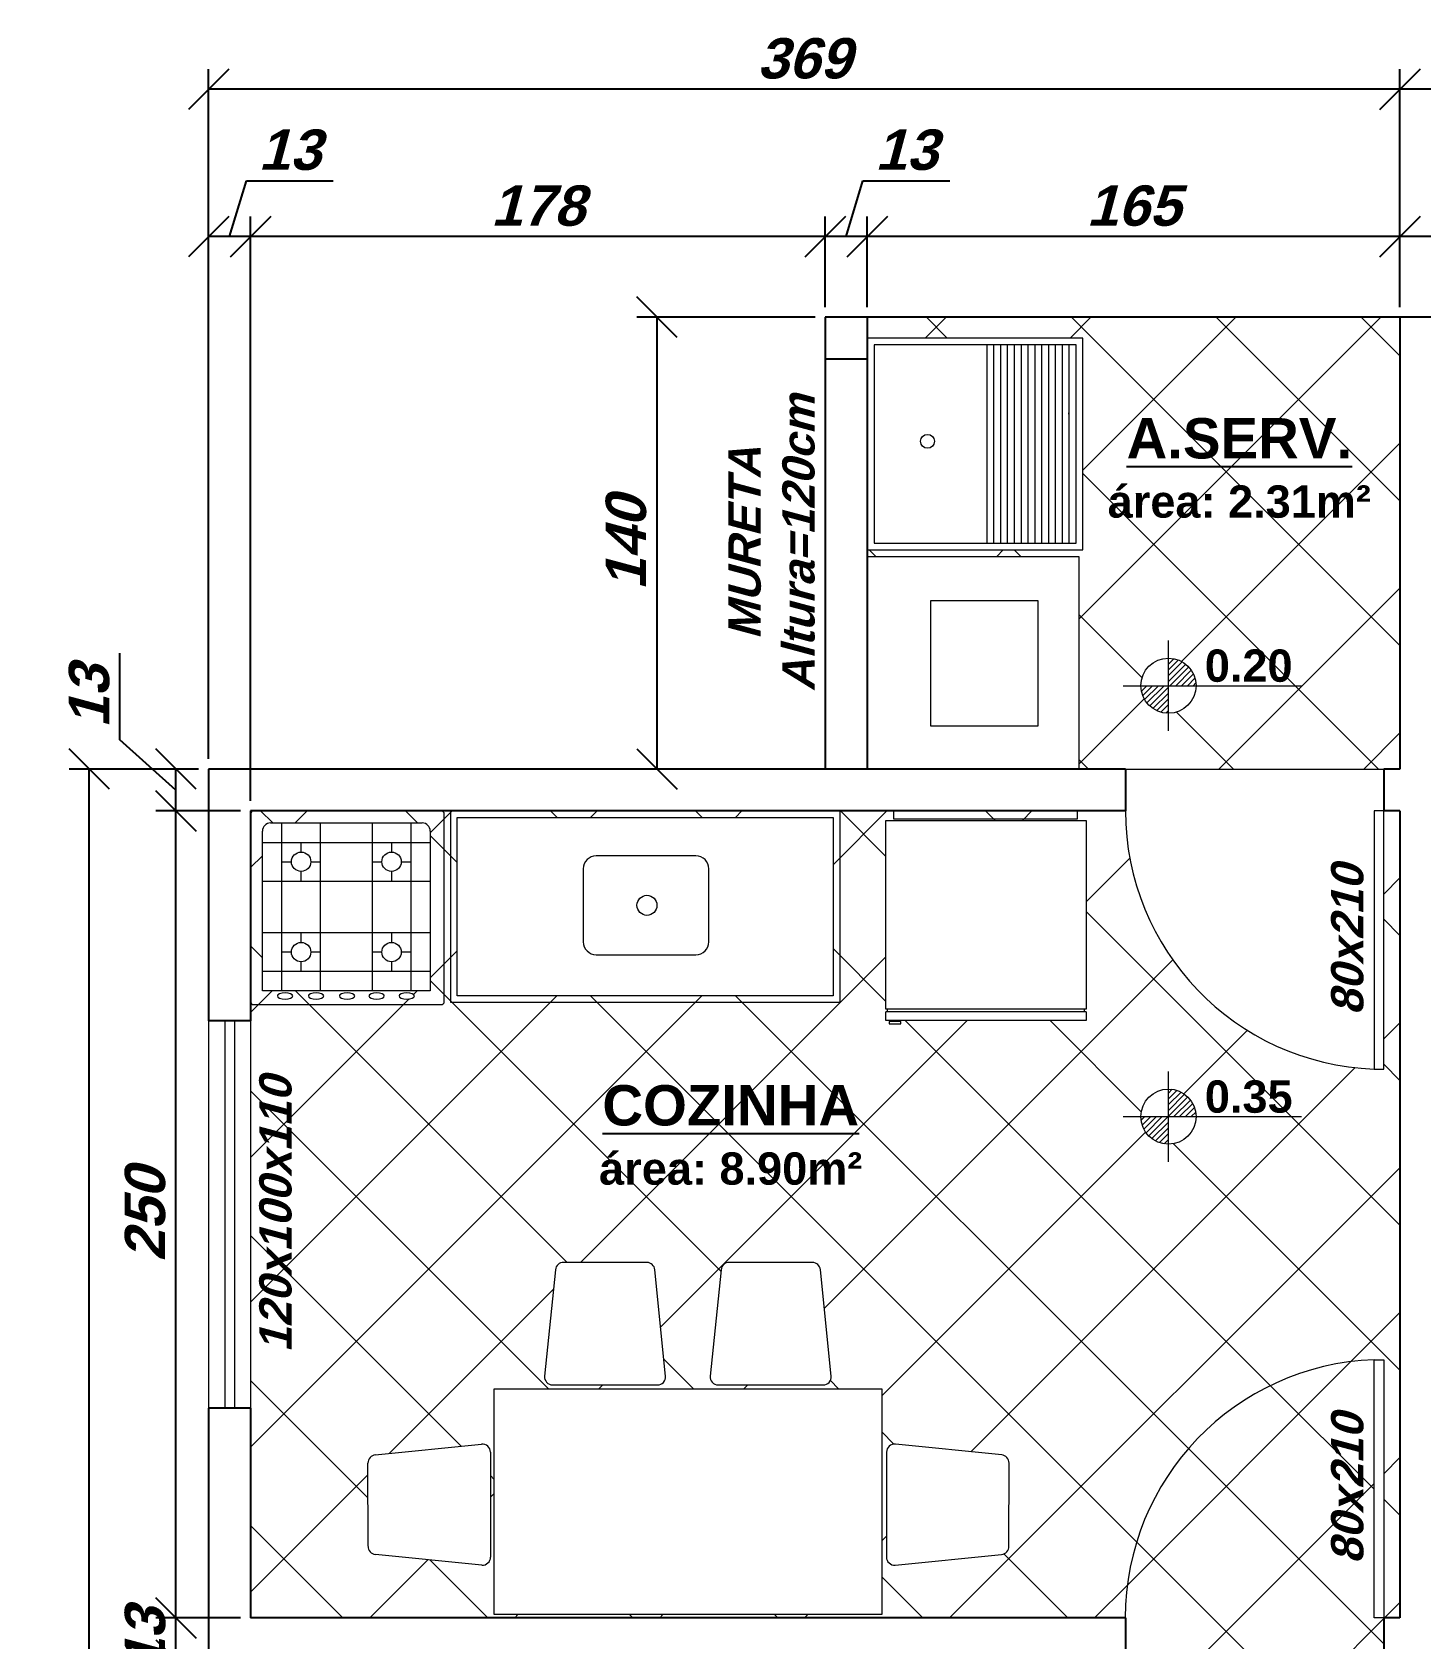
# Model space of a CAD drawing. Header units: centimetres. Extents: x -13256 to -12369, y 4212 to 5390.
# Drawn here: x -13256.5 to -12826.3, y 4891.9 to 5389.7 of the extents above; entities that cross this region are included whole.
import ezdxf
from ezdxf.enums import TextEntityAlignment as Align

# ---------------------------------------------------------------- set-up
doc = ezdxf.new("R2010")
doc.units = ezdxf.units.CM
for name, color, linetype, lineweight in [('Cotas', 7, 'Continuous', 9), ('Janela', 92, 'Continuous', 15), ('Objetos', 34, 'Continuous', 13), ('Paredes', 154, 'Continuous', 25), ('Piso', 253, 'Continuous', 9), ('Porta', 30, 'Continuous', 15), ('Símbolos', 1, 'Continuous', 13)]:
    doc.layers.add(name, color=color, linetype=linetype, lineweight=lineweight)
doc.layers.add('Texto', color=102, linetype='Continuous')
doc.styles.get("Standard").update_dxf_attribs({"font": 'arialbd.ttf', "oblique": 15})
doc.styles.add('Texto Planta', font='arialbd.ttf')
doc.dimstyles.new('Cotass', dxfattribs={"dimscale": 0, "dimtxt": 2.5, "dimasz": 2.5, "dimexe": 1.25, "dimexo": 0.625, "dimtad": 1, "dimtxsty": 'Standard', "dimblk": 'OBLIQUE', "dimcen": 2.5, "dimclrt": 210, "dimadec": 0, "dimazin": 0, "dimtfac": 1, "dimtmove": 0, "dimatfit": 3, "dimfxl": 1, "dimarcsym": 0})
doc.dimstyles.new('Portas e Janelas', dxfattribs={"dimscale": 0, "dimtxt": 2, "dimasz": 2.5, "dimexe": 1.25, "dimexo": 0.625, "dimtad": 1, "dimtxsty": 'Standard', "dimblk": 'OBLIQUE', "dimcen": 2.5, "dimse1": 1, "dimse2": 1, "dimsd1": 1, "dimsd2": 1, "dimclrt": 210, "dimadec": 0, "dimazin": 0, "dimtfac": 1, "dimtmove": 0, "dimatfit": 3, "dimfxl": 1, "dimarcsym": 0})

# ---------------------------------------------------------------- blocks, each defined once
blk = doc.blocks.new('tanque')
at = {"layer": 'Objetos'}
for p, q in [((0, 0.3282), (0, -0.3282)), ((0.6683, 0.3282), (0, 0.3282)), ((0.0212, 0.307), (0.0212, -0.307)), ((0.6471, 0.307), (0.0212, 0.307)), ((0.3715, -0.307), (0.3715, 0.307)), ((0.3927, -0.307), (0.3927, 0.307)), ((0.4139, -0.307), (0.4139, 0.307)), ((0.4351, -0.307), (0.4351, 0.307)), ((0.4563, -0.307), (0.4563, 0.307)), ((0.4775, -0.307), (0.4775, 0.307)), ((0.4987, -0.307), (0.4987, 0.307)), ((0.5199, -0.307), (0.5199, 0.307)), ((0.5411, -0.307), (0.5411, 0.307)), ((0.5623, -0.307), (0.5623, 0.307)), ((0.5835, -0.307), (0.5835, 0.307)), ((0.6047, -0.307), (0.6047, 0.307)), ((0.6259, -0.307), (0.6259, 0.307)), ((0.6471, -0.307), (0.6471, 0.307)), ((0.6683, -0.3282), (0.6683, 0.3282)), ((0.625, 0.0929), (0.625, 0.0965)), ((0, -0.3282), (0.6683, -0.3282)), ((0.0212, -0.307), (0.6471, -0.307))]:
    blk.add_line(p, q, dxfattribs=at)
blk.add_circle((0.1868, 0.0083), 0.0214, dxfattribs=at)
blk = doc.blocks.new('máquina_lavar')
at = {"layer": 'Objetos'}
for p, q in [((0, -0.3294), (0, 0.3294)), ((0, 0.3294), (0.6554, 0.3294)), ((0.6554, 0.3294), (0.6554, -0.3294)), ((0.1962, 0.1918), (0.1962, -0.196)), ((0.5301, 0.1918), (0.1962, 0.1918)), ((0.5301, -0.196), (0.5301, 0.1918)), ((0.1962, -0.196), (0.5301, -0.196)), ((0.6554, -0.3294), (0, -0.3294))]:
    blk.add_line(p, q, dxfattribs=at)
blk = doc.blocks.new('geladeira')
at = {"layer": 'Objetos'}
for p, q in [((-0.2839, -0.0251), (-0.2839, 0)), ((-0.2839, 0), (0.2839, 0)), ((0.2839, 0), (0.2839, -0.0251)), ((-0.3079, -0.6145), (-0.3079, -0.0296)), ((-0.3079, -0.0296), (0.3121, -0.0296)), ((0.2839, -0.0251), (-0.2839, -0.0251)), ((0.3121, -0.0296), (0.3121, -0.6145)), ((0.3121, -0.6145), (-0.3079, -0.6145)), ((-0.3079, -0.6496), (-0.3079, -0.622)), ((0.3121, -0.622), (-0.3079, -0.622)), ((-0.3034, -0.622), (-0.3034, -0.6145)), ((0.3075, -0.622), (0.3075, -0.6145)), ((0.3121, -0.622), (0.3121, -0.6496)), ((0.3121, -0.6496), (-0.3079, -0.6496)), ((-0.2975, -0.6518), (-0.2975, -0.6598)), ((-0.2617, -0.6518), (-0.2975, -0.6518)), ((-0.2975, -0.6598), (-0.2617, -0.6598)), ((-0.2617, -0.6598), (-0.2617, -0.6518))]:
    blk.add_line(p, q, dxfattribs=at)
blk = doc.blocks.new('mesa_cozinha')
at = {"layer": 'Objetos'}
for p, q in [((-0.4105, 1.0687), (-0.4442, 0.7393)), ((-0.1275, 1.0911), (-0.3856, 1.0913)), ((-0.0695, 0.739), (-0.1026, 1.0684)), ((0.1025, 1.0687), (0.0688, 0.7393)), ((0.3855, 1.0911), (0.1274, 1.0913)), ((0.4436, 0.739), (0.4104, 1.0684)), ((-0.6, 0), (-0.6, 0.7)), ((-0.6, 0.7), (0.6, 0.7)), ((-0.4194, 0.7119), (-0.0944, 0.7116)), ((0.0937, 0.7119), (0.4186, 0.7116)), ((0.6, 0.7), (0.6, 0)), ((-0.9688, 0.4947), (-0.6394, 0.5285)), ((-0.612, 0.5036), (-0.6117, 0.1786)), ((0.6149, 0.5036), (0.6146, 0.1786)), ((0.9718, 0.4947), (0.6423, 0.5285)), ((-0.9912, 0.2117), (-0.9914, 0.4698)), ((0.9941, 0.2117), (0.9943, 0.4698)), ((-0.6391, 0.1537), (-0.9685, 0.1868)), ((0.642, 0.1537), (0.9715, 0.1868)), ((0.6, 0), (-0.6, 0))]:
    blk.add_line(p, q, dxfattribs=at)
for centre, start, end in [((-0.3856, 1.0663), 89.95, 174.484), ((-0.1275, 1.0661), 5.416, 89.95), ((0.1274, 1.0663), 89.95, 174.484), ((0.3855, 1.0661), 5.416, 89.95), ((-0.4193, 0.7369), 174.484, 269.95), ((-0.0944, 0.7366), 269.95, 5.416), ((0.0937, 0.7369), 174.484, 269.95), ((0.4187, 0.7366), 269.95, 5.416), ((-0.637, 0.5036), 0.05, 95.516), ((0.6399, 0.5036), 84.484, 179.95), ((-0.9664, 0.4698), 95.516, 180.05), ((0.9693, 0.4698), 359.95, 84.484), ((-0.9662, 0.2117), 180.05, 264.584), ((0.9691, 0.2117), 275.416, 359.95), ((-0.6367, 0.1786), 264.584, 0.05), ((0.6396, 0.1786), 179.95, 275.416)]:
    blk.add_arc(centre, 0.025, start, end, dxfattribs=at)
blk = doc.blocks.new('fogão')
at = {"layer": 'Objetos'}
for p, q in [((0.29, 0), (-0.29, 0)), ((-0.3, -0.01), (-0.3, -0.59)), ((-0.2383, -0.0372), (0.2317, -0.0372)), ((-0.2033, -0.5572), (-0.2033, -0.0372)), ((-0.0833, -0.5572), (-0.0833, -0.0372)), ((0.0767, -0.0372), (0.0767, -0.5572)), ((0.1967, -0.0372), (0.1967, -0.5572)), ((0.3, -0.59), (0.3, -0.01)), ((-0.2633, -0.5572), (-0.2633, -0.0622)), ((-0.2633, -0.0972), (0.2567, -0.0972)), ((-0.1433, -0.1272), (-0.1433, -0.0972)), ((0.1367, -0.0972), (0.1367, -0.1272)), ((0.2567, -0.0622), (0.2567, -0.5572)), ((-0.2033, -0.1572), (-0.1733, -0.1572)), ((-0.1433, -0.2172), (-0.1433, -0.1872)), ((-0.1133, -0.1572), (-0.0833, -0.1572)), ((0.0767, -0.1572), (0.1067, -0.1572)), ((0.1367, -0.1872), (0.1367, -0.2172)), ((0.1667, -0.1572), (0.1967, -0.1572)), ((-0.2633, -0.2172), (0.2567, -0.2172)), ((0.2567, -0.3772), (-0.2633, -0.3772)), ((-0.1433, -0.4072), (-0.1433, -0.3772)), ((0.1367, -0.3772), (0.1367, -0.4072)), ((-0.1733, -0.4372), (-0.2033, -0.4372)), ((-0.0833, -0.4372), (-0.1133, -0.4372)), ((0.1067, -0.4372), (0.0767, -0.4372)), ((0.1967, -0.4372), (0.1667, -0.4372)), ((0.2567, -0.4972), (-0.2633, -0.4972)), ((-0.1433, -0.4972), (-0.1433, -0.4672)), ((0.1367, -0.4672), (0.1367, -0.4972)), ((0.2567, -0.5572), (-0.2633, -0.5572)), ((-0.29, -0.6), (0.29, -0.6))]:
    blk.add_line(p, q, dxfattribs=at)
for centre in [(-0.1433, -0.1572), (0.1367, -0.1572), (-0.1433, -0.4372), (0.1367, -0.4372)]:
    blk.add_circle(centre, 0.03, dxfattribs=at)
for centre, radius, start, end in [((-0.29, -0.01), 0.01, 90, 180), ((0.29, -0.01), 0.01, 0, 90), ((-0.2383, -0.0622), 0.025, 90, 180), ((0.2317, -0.0622), 0.025, 0, 90), ((-0.29, -0.59), 0.01, 180, 270), ((0.29, -0.59), 0.01, 270, 0)]:
    blk.add_arc(centre, radius, start, end, dxfattribs=at)
at = {"layer": 'Objetos', "extrusion": (0, 0, -1)}
for centre in [(-0.193, -0.5731), (-0.097, -0.5731), (-0.001, -0.5731), (0.0902, -0.5731), (0.1839, -0.5731)]:
    blk.add_ellipse(centre, major_axis=(-0.024, 0), ratio=0.400522, dxfattribs=at)
blk = doc.blocks.new('pia_cozinha')
at = {"layer": 'Objetos'}
for p, q in [((-0.6024, -0.593), (-0.6024, 0)), ((-0.6024, 0), (0.6024, 0)), ((0.6024, 0), (0.6024, -0.593)), ((-0.5824, -0.573), (-0.5824, -0.0202)), ((-0.5824, -0.0202), (0.5824, -0.0202)), ((0.5824, -0.0202), (0.5824, -0.573)), ((0.1572, -0.1391), (-0.1517, -0.1391)), ((-0.1917, -0.1791), (-0.1917, -0.4055)), ((0.1972, -0.4055), (0.1972, -0.1791)), ((-0.1517, -0.4455), (0.1572, -0.4455)), ((0.6024, -0.593), (-0.6024, -0.593)), ((0.5824, -0.573), (-0.5824, -0.573))]:
    blk.add_line(p, q, dxfattribs=at)
blk.add_circle((0.0055, -0.2923), 0.031, dxfattribs=at)
for centre, start, end in [((-0.1517, -0.1791), 90, 180), ((0.1572, -0.1791), 0, 90), ((-0.1517, -0.4055), 180, 270), ((0.1572, -0.4055), 270, 0)]:
    blk.add_arc(centre, 0.04, start, end, dxfattribs=at)
blk = doc.blocks.new('Nível')
at = {"layer": 'Símbolos'}
h = blk.add_hatch(dxfattribs=at)
h.set_pattern_fill('ANSI31', color=256, scale=0.004)
h.set_pattern_definition([(45, (-3200.146804, -1488.010739), (-0.00898025612, 0.00898025612), [])])
h.paths.add_polyline_path([(0.0854, 0, 0.414214), (0, 0.0854), (0, 0)])
h.paths.add_polyline_path([(0, -0.0854), (0, 0), (-0.0854, 0, 0.414214)])
for p, q in [((0, -0.14), (0, 0.14)), ((-0.14, 0), (0.4121, 0))]:
    blk.add_line(p, q, dxfattribs=at)
blk.add_circle((0, 0), 0.0854, dxfattribs=at)
blk.add_attdef('0.00', text='', height=0.1, dxfattribs=at).set_placement((0.2485, 0.0622), align=Align.MIDDLE_CENTER)
blk = doc.blocks.new('_Oblique')
at = {"color": 0, "linetype": 'ByBlock', "lineweight": -2}
blk.add_line((-0.5, -0.5), (0.5, 0.5), dxfattribs=at)
blk = doc.blocks.new('*D34')
at = {"layer": 'Cotas', "color": 0, "lineweight": -2, "transparency": 16777216}
for p, q in [((-12832.83, 5304.54), (-12832.83, 5332.63)), ((-12464.83, 5291.54), (-12464.83, 5332.63)), ((-12464.83, 5326.38), (-12832.83, 5326.38))]:
    blk.add_line(p, q, dxfattribs=at)
at = {"layer": 'Defpoints', "color": 0, "transparency": 16777216}
for p in [(-12832.83, 5326.38), (-12832.83, 5301.41), (-12464.83, 5288.41)]:
    blk.add_point(p, dxfattribs=at)
at = {"layer": 'Cotas', "color": 0, "lineweight": -2, "transparency": 16777216, "xscale": 12.5, "yscale": 12.5, "zscale": 12.5, "rotation": 180}
blk.add_blockref('_Oblique', (-12832.83, 5326.38), dxfattribs=at)
at = {"layer": 'Cotas', "color": 0, "lineweight": -2, "transparency": 16777216, "xscale": 12.5, "yscale": 12.5, "zscale": 12.5}
blk.add_blockref('_Oblique', (-12464.83, 5326.38), dxfattribs=at)
at = {"layer": 'Cotas', "color": 210, "transparency": 16777216, "insert": (-12648.83, 5335.89), "char_height": 12.5, "attachment_point": 5}
blk.add_mtext('368', dxfattribs=at)
blk = doc.blocks.new('*D35')
at = {"layer": 'Cotas', "color": 0, "lineweight": -2, "transparency": 16777216}
for p, q in [((-12997.83, 5304.54), (-12997.83, 5332.63)), ((-12832.83, 5304.54), (-12832.83, 5332.63)), ((-12832.83, 5326.38), (-12997.83, 5326.38))]:
    blk.add_line(p, q, dxfattribs=at)
at = {"layer": 'Defpoints', "color": 0, "transparency": 16777216}
for p in [(-12997.83, 5326.38), (-12997.83, 5301.41), (-12832.83, 5301.41)]:
    blk.add_point(p, dxfattribs=at)
at = {"layer": 'Cotas', "color": 0, "lineweight": -2, "transparency": 16777216, "xscale": 12.5, "yscale": 12.5, "zscale": 12.5, "rotation": 180}
blk.add_blockref('_Oblique', (-12997.83, 5326.38), dxfattribs=at)
at = {"layer": 'Cotas', "color": 0, "lineweight": -2, "transparency": 16777216, "xscale": 12.5, "yscale": 12.5, "zscale": 12.5}
blk.add_blockref('_Oblique', (-12832.83, 5326.38), dxfattribs=at)
at = {"layer": 'Cotas', "color": 210, "transparency": 16777216, "insert": (-12915.33, 5335.89), "char_height": 12.5, "attachment_point": 5}
blk.add_mtext('165', dxfattribs=at)
blk = doc.blocks.new('*D36')
at = {"layer": 'Cotas', "color": 0, "lineweight": -2, "transparency": 16777216}
for p, q in [((-13004.33, 5326.38), (-12999.13, 5343.7)), ((-12999.13, 5343.7), (-12972.23, 5343.7)), ((-13010.83, 5304.54), (-13010.83, 5332.63)), ((-12997.83, 5304.54), (-12997.83, 5332.63)), ((-12997.83, 5326.38), (-13010.83, 5326.38))]:
    blk.add_line(p, q, dxfattribs=at)
at = {"layer": 'Defpoints', "color": 0, "transparency": 16777216}
for p in [(-13010.83, 5326.38), (-13010.83, 5301.41), (-12997.83, 5301.41)]:
    blk.add_point(p, dxfattribs=at)
at = {"layer": 'Cotas', "color": 0, "lineweight": -2, "transparency": 16777216, "xscale": 12.5, "yscale": 12.5, "zscale": 12.5, "rotation": 180}
blk.add_blockref('_Oblique', (-13010.83, 5326.38), dxfattribs=at)
at = {"layer": 'Cotas', "color": 0, "lineweight": -2, "transparency": 16777216, "xscale": 12.5, "yscale": 12.5, "zscale": 12.5}
blk.add_blockref('_Oblique', (-12997.83, 5326.38), dxfattribs=at)
at = {"layer": 'Cotas', "color": 210, "transparency": 16777216, "insert": (-12985.68, 5353.21), "char_height": 12.5, "attachment_point": 5}
blk.add_mtext('13', dxfattribs=at)
blk = doc.blocks.new('*D37')
at = {"layer": 'Cotas', "color": 0, "lineweight": -2, "transparency": 16777216}
for p, q in [((-13188.83, 5151.54), (-13188.83, 5332.63)), ((-13010.83, 5304.54), (-13010.83, 5332.63)), ((-13010.83, 5326.38), (-13188.83, 5326.38))]:
    blk.add_line(p, q, dxfattribs=at)
at = {"layer": 'Defpoints', "color": 0, "transparency": 16777216}
for p in [(-13188.83, 5326.38), (-13010.83, 5301.41), (-13188.83, 5148.41)]:
    blk.add_point(p, dxfattribs=at)
at = {"layer": 'Cotas', "color": 0, "lineweight": -2, "transparency": 16777216, "xscale": 12.5, "yscale": 12.5, "zscale": 12.5, "rotation": 180}
blk.add_blockref('_Oblique', (-13188.83, 5326.38), dxfattribs=at)
at = {"layer": 'Cotas', "color": 0, "lineweight": -2, "transparency": 16777216, "xscale": 12.5, "yscale": 12.5, "zscale": 12.5}
blk.add_blockref('_Oblique', (-13010.83, 5326.38), dxfattribs=at)
at = {"layer": 'Cotas', "color": 210, "transparency": 16777216, "insert": (-13099.83, 5335.89), "char_height": 12.5, "attachment_point": 5}
blk.add_mtext('178', dxfattribs=at)
blk = doc.blocks.new('*D38')
at = {"layer": 'Cotas', "color": 0, "lineweight": -2, "transparency": 16777216}
for p, q in [((-13195.33, 5326.38), (-13190.13, 5343.7)), ((-13190.13, 5343.7), (-13163.23, 5343.7)), ((-13201.83, 5164.54), (-13201.83, 5332.63)), ((-13188.83, 5151.54), (-13188.83, 5332.63)), ((-13188.83, 5326.38), (-13201.83, 5326.38))]:
    blk.add_line(p, q, dxfattribs=at)
at = {"layer": 'Defpoints', "color": 0, "transparency": 16777216}
for p in [(-13201.83, 5326.38), (-13201.83, 5161.41), (-13188.83, 5148.41)]:
    blk.add_point(p, dxfattribs=at)
at = {"layer": 'Cotas', "color": 0, "lineweight": -2, "transparency": 16777216, "xscale": 12.5, "yscale": 12.5, "zscale": 12.5, "rotation": 180}
blk.add_blockref('_Oblique', (-13201.83, 5326.38), dxfattribs=at)
at = {"layer": 'Cotas', "color": 0, "lineweight": -2, "transparency": 16777216, "xscale": 12.5, "yscale": 12.5, "zscale": 12.5}
blk.add_blockref('_Oblique', (-13188.83, 5326.38), dxfattribs=at)
at = {"layer": 'Cotas', "color": 210, "transparency": 16777216, "insert": (-13176.68, 5353.21), "char_height": 12.5, "attachment_point": 5}
blk.add_mtext('13', dxfattribs=at)
blk = doc.blocks.new('*D39')
at = {"layer": 'Cotas', "color": 0, "lineweight": -2, "transparency": 16777216}
for p, q in [((-12832.83, 5304.54), (-12832.83, 5378.26)), ((-12451.83, 5304.54), (-12451.83, 5378.26)), ((-12451.83, 5372.01), (-12832.83, 5372.01))]:
    blk.add_line(p, q, dxfattribs=at)
at = {"layer": 'Defpoints', "color": 0, "transparency": 16777216}
for p in [(-12832.83, 5372.01), (-12832.83, 5301.41), (-12451.83, 5301.41)]:
    blk.add_point(p, dxfattribs=at)
at = {"layer": 'Cotas', "color": 0, "lineweight": -2, "transparency": 16777216, "xscale": 12.5, "yscale": 12.5, "zscale": 12.5, "rotation": 180}
blk.add_blockref('_Oblique', (-12832.83, 5372.01), dxfattribs=at)
at = {"layer": 'Cotas', "color": 0, "lineweight": -2, "transparency": 16777216, "xscale": 12.5, "yscale": 12.5, "zscale": 12.5}
blk.add_blockref('_Oblique', (-12451.83, 5372.01), dxfattribs=at)
at = {"layer": 'Cotas', "color": 210, "transparency": 16777216, "insert": (-12642.33, 5381.52), "char_height": 12.5, "attachment_point": 5}
blk.add_mtext('381', dxfattribs=at)
blk = doc.blocks.new('*D40')
at = {"layer": 'Cotas', "color": 0, "lineweight": -2, "transparency": 16777216}
for p, q in [((-13201.83, 5164.54), (-13201.83, 5378.26)), ((-12832.83, 5304.54), (-12832.83, 5378.26)), ((-12832.83, 5372.01), (-13201.83, 5372.01))]:
    blk.add_line(p, q, dxfattribs=at)
at = {"layer": 'Defpoints', "color": 0, "transparency": 16777216}
for p in [(-13201.83, 5372.01), (-12832.83, 5301.41), (-13201.83, 5161.41)]:
    blk.add_point(p, dxfattribs=at)
at = {"layer": 'Cotas', "color": 0, "lineweight": -2, "transparency": 16777216, "xscale": 12.5, "yscale": 12.5, "zscale": 12.5, "rotation": 180}
blk.add_blockref('_Oblique', (-13201.83, 5372.01), dxfattribs=at)
at = {"layer": 'Cotas', "color": 0, "lineweight": -2, "transparency": 16777216, "xscale": 12.5, "yscale": 12.5, "zscale": 12.5}
blk.add_blockref('_Oblique', (-12832.83, 5372.01), dxfattribs=at)
at = {"layer": 'Cotas', "color": 210, "transparency": 16777216, "insert": (-13017.33, 5381.52), "char_height": 12.5, "attachment_point": 5}
blk.add_mtext('369', dxfattribs=at)
blk = doc.blocks.new('*D56')
at = {"layer": 'Cotas', "color": 0, "lineweight": -2, "transparency": 16777216}
for p, q in [((-13191.95, 4898.41), (-13218.2, 4898.41)), ((-13211.95, 4885.41), (-13211.95, 4898.41)), ((-13204.95, 4885.41), (-13218.2, 4885.41))]:
    blk.add_line(p, q, dxfattribs=at)
at = {"layer": 'Defpoints', "color": 0, "transparency": 16777216}
for p in [(-13211.95, 4898.41), (-13188.83, 4898.41), (-13201.83, 4885.41)]:
    blk.add_point(p, dxfattribs=at)
at = {"layer": 'Cotas', "color": 0, "lineweight": -2, "transparency": 16777216, "xscale": 12.50000002919612, "yscale": 12.50000002919612, "zscale": 12.50000002919612}
for p, rotation in [((-13211.95, 4898.41), 90), ((-13211.95, 4885.41), 270)]:
    blk.add_blockref('_Oblique', p, dxfattribs=dict(at, rotation=rotation))
at = {"layer": 'Cotas', "color": 210, "transparency": 16777216, "insert": (-13221.45, 4891.91), "char_height": 12.5, "attachment_point": 5, "rotation": 90}
blk.add_mtext('13', dxfattribs=at)
blk = doc.blocks.new('*D57')
at = {"layer": 'Cotas', "color": 0, "lineweight": -2, "transparency": 16777216}
for p, q in [((-13191.95, 5148.41), (-13218.2, 5148.41)), ((-13211.95, 4898.41), (-13211.95, 5148.41)), ((-13191.95, 4898.41), (-13218.2, 4898.41))]:
    blk.add_line(p, q, dxfattribs=at)
at = {"layer": 'Defpoints', "color": 0, "transparency": 16777216}
for p in [(-13211.95, 5148.41), (-13188.83, 5148.41), (-13188.83, 4898.41)]:
    blk.add_point(p, dxfattribs=at)
at = {"layer": 'Cotas', "color": 0, "lineweight": -2, "transparency": 16777216, "xscale": 12.50000002919612, "yscale": 12.50000002919612, "zscale": 12.50000002919612}
for p, rotation in [((-13211.95, 5148.41), 90), ((-13211.95, 4898.41), 270)]:
    blk.add_blockref('_Oblique', p, dxfattribs=dict(at, rotation=rotation))
at = {"layer": 'Cotas', "color": 210, "transparency": 16777216, "insert": (-13221.45, 5023.41), "char_height": 12.5, "attachment_point": 5, "rotation": 90}
blk.add_mtext('250', dxfattribs=at)
blk = doc.blocks.new('*D58')
at = {"layer": 'Cotas', "color": 0, "lineweight": -2, "transparency": 16777216}
for p, q in [((-13229.27, 5170.44), (-13229.27, 5197.34)), ((-13211.95, 5154.91), (-13229.27, 5170.44)), ((-13204.95, 5161.41), (-13218.2, 5161.41)), ((-13211.95, 5148.41), (-13211.95, 5161.41)), ((-13191.95, 5148.41), (-13218.2, 5148.41))]:
    blk.add_line(p, q, dxfattribs=at)
at = {"layer": 'Defpoints', "color": 0, "transparency": 16777216}
for p in [(-13211.95, 5161.41), (-13201.83, 5161.41), (-13188.83, 5148.41)]:
    blk.add_point(p, dxfattribs=at)
at = {"layer": 'Cotas', "color": 0, "lineweight": -2, "transparency": 16777216, "xscale": 12.50000002919612, "yscale": 12.50000002919612, "zscale": 12.50000002919612}
for p, rotation in [((-13211.95, 5161.41), 90), ((-13211.95, 5148.41), 270)]:
    blk.add_blockref('_Oblique', p, dxfattribs=dict(at, rotation=rotation))
at = {"layer": 'Cotas', "color": 210, "transparency": 16777216, "insert": (-13238.77, 5183.89), "char_height": 12.5, "attachment_point": 5, "rotation": 90}
blk.add_mtext('13', dxfattribs=at)
blk = doc.blocks.new('*D59')
at = {"layer": 'Cotas', "color": 0, "lineweight": -2, "transparency": 16777216}
for p, q in [((-13204.95, 5161.41), (-13245.02, 5161.41)), ((-13238.77, 4459.41), (-13238.77, 5161.41)), ((-13204.95, 4459.41), (-13245.02, 4459.41))]:
    blk.add_line(p, q, dxfattribs=at)
at = {"layer": 'Defpoints', "color": 0, "transparency": 16777216}
for p in [(-13238.77, 5161.41), (-13201.83, 5161.41), (-13201.83, 4459.41)]:
    blk.add_point(p, dxfattribs=at)
at = {"layer": 'Cotas', "color": 0, "lineweight": -2, "transparency": 16777216, "xscale": 12.50000002919612, "yscale": 12.50000002919612, "zscale": 12.50000002919612}
for p, rotation in [((-13238.77, 5161.41), 90), ((-13238.77, 4459.41), 270)]:
    blk.add_blockref('_Oblique', p, dxfattribs=dict(at, rotation=rotation))
at = {"layer": 'Cotas', "color": 210, "transparency": 16777216, "insert": (-13248.28, 4810.41), "char_height": 12.5, "attachment_point": 5, "rotation": 90}
blk.add_mtext('702', dxfattribs=at)
blk = doc.blocks.new('*D60')
at = {"layer": 'Cotas', "color": 0, "lineweight": -2, "transparency": 16777216}
for p, q in [((-13013.95, 5301.41), (-13069.23, 5301.41)), ((-13062.98, 5301.41), (-13062.98, 5161.41)), ((-13013.95, 5161.41), (-13069.23, 5161.41))]:
    blk.add_line(p, q, dxfattribs=at)
at = {"layer": 'Defpoints', "color": 0, "transparency": 16777216}
for p in [(-13010.83, 5301.41), (-13062.98, 5161.41), (-13010.83, 5161.41)]:
    blk.add_point(p, dxfattribs=at)
at = {"layer": 'Cotas', "color": 0, "lineweight": -2, "transparency": 16777216, "xscale": 12.50000002919612, "yscale": 12.50000002919612, "zscale": 12.50000002919612}
for p, rotation in [((-13062.98, 5301.41), 90), ((-13062.98, 5161.41), 270)]:
    blk.add_blockref('_Oblique', p, dxfattribs=dict(at, rotation=rotation))
at = {"layer": 'Cotas', "color": 210, "transparency": 16777216, "insert": (-13072.49, 5231.41), "char_height": 12.5, "attachment_point": 5, "rotation": 90}
blk.add_mtext('140', dxfattribs=at)
blk = doc.blocks.new('*D69')
at = {"layer": 'Defpoints', "color": 0, "transparency": 16777216}
for p in [(-13188.83, 5083.41), (-13172.83, 5083.41), (-13188.83, 4963.41)]:
    blk.add_point(p, dxfattribs=at)
at = {"layer": 'Cotas', "color": 210, "transparency": 16777216, "insert": (-13181.06, 5023.41), "char_height": 10, "attachment_point": 5, "rotation": 90}
blk.add_mtext('120x100x110', dxfattribs=at)
blk = doc.blocks.new('*D74')
at = {"layer": 'Defpoints', "color": 0, "transparency": 16777216}
for p in [(-12840.83, 4978.41), (-12840.83, 4898.41), (-12840.83, 4898.41)]:
    blk.add_point(p, dxfattribs=at)
at = {"layer": 'Cotas', "color": 210, "transparency": 16777216, "insert": (-12849.06, 4938.41), "char_height": 10, "attachment_point": 5, "rotation": 90}
blk.add_mtext('80x210', dxfattribs=at)
blk = doc.blocks.new('*D76')
at = {"layer": 'Defpoints', "color": 0, "transparency": 16777216}
for p in [(-12840.83, 5148.41), (-12840.83, 5068.41), (-12840.83, 5068.41)]:
    blk.add_point(p, dxfattribs=at)
at = {"layer": 'Cotas', "color": 210, "transparency": 16777216, "insert": (-12849.06, 5108.41), "char_height": 10, "attachment_point": 5, "rotation": 90}
blk.add_mtext('80x210', dxfattribs=at)
blk = doc.blocks.new('*D77')
at = {"layer": 'Defpoints', "color": 0, "transparency": 16777216}
for p in [(-13010.83, 5301.41), (-13010.83, 5161.41), (-13010.83, 5161.41)]:
    blk.add_point(p, dxfattribs=at)
at = {"layer": 'Cotas', "color": 210, "transparency": 16777216, "insert": (-13027.39, 5231.41), "char_height": 10, "attachment_point": 5, "rotation": 90}
blk.add_mtext('MURETA\\PAltura=120cm', dxfattribs=at)

msp = doc.modelspace()

# ---------------------------------------------------------------- hatches: boundary and pattern name
at = {"layer": 'Piso'}
h = msp.add_hatch(dxfattribs=at)
h.set_pattern_fill('NET', color=256, scale=10, angle=45)
h.paths.add_polyline_path([(-12832.828, 5301.412), (-12997.828, 5301.412), (-12997.828, 5294.93), (-12931.003, 5294.93), (-12931.003, 5229.299), (-12997.828, 5229.299), (-12997.828, 5227.299), (-12932.292, 5227.299), (-12932.292, 5161.412), (-12917.828, 5161.412), (-12837.828, 5161.412), (-12832.828, 5161.412)])
h.paths.add_polyline_path([(-12895.96, 5187.225, -1), (-12913.049, 5187.225, -1)], flags=16)
h.paths.add_polyline_path([(-12895.805, 5185.717), (-12863.51, 5185.717), (-12863.51, 5201.034), (-12895.805, 5201.034)], flags=24)
h.paths.add_polyline_path([(-12926.53, 5232.827), (-12838.738, 5232.827), (-12838.738, 5276.35), (-12926.53, 5276.35)], flags=24)
h = msp.add_hatch(dxfattribs=at)
h.set_pattern_fill('NET', color=256, scale=10, angle=45)
h.paths.add_polyline_path([(-12832.828, 5148.412), (-12837.828, 5148.412), (-12837.828, 5068.412), (-12840.828, 5068.412), (-12840.828, 5068.468, -0.4032697), (-12917.828, 5148.412), (-13188.828, 5148.412), (-13188.828, 5083.412), (-13188.828, 4963.412), (-13188.828, 4898.412), (-12917.884, 4898.412, -0.4032773), (-12840.828, 4978.412), (-12837.828, 4978.412), (-12837.828, 4898.412), (-12832.828, 4898.412)])
h.paths.add_polyline_path([(-12913.049, 5053.721, -1), (-12895.96, 5053.721, -1)], flags=16)
h.paths.add_polyline_path([(-12953.893, 4946.395), (-12953.916, 4920.584, -0.3832374), (-12956.151, 4918.1), (-12989.099, 4914.785, -0.4458834), (-12991.864, 4917.273), (-12991.835, 4949.772, -0.4424394), (-12989.095, 4952.258), (-12956.153, 4948.885, -0.38654)], flags=16)
h.paths.add_polyline_path([(-12993.328, 4969.412), (-12993.328, 4899.412), (-13113.328, 4899.412), (-13113.328, 4969.412)], flags=16)
h.paths.add_polyline_path([(-12930.02, 5083.448), (-12987.395, 5083.448), (-12987.395, 5082.434), (-12990.98, 5082.434), (-12990.98, 5083.448), (-12992.02, 5083.448), (-12992.02, 5086.208), (-12991.564, 5086.961), (-12992.02, 5086.961), (-12992.02, 5145.448), (-12930.02, 5145.448), (-12930.02, 5086.961), (-12930.476, 5086.208), (-12930.02, 5086.208)], flags=16)
h.paths.add_polyline_path([(-13008.976, 4973.337, -0.4458834), (-13011.464, 4970.572), (-13043.963, 4970.601, -0.4424394), (-13046.449, 4973.341), (-13043.076, 5006.283, -0.38654), (-13040.586, 5008.543), (-13014.775, 5008.52, -0.3832374), (-13012.291, 5006.285)], flags=16)
h.paths.add_polyline_path([(-13008.351, 5091.109), (-13124.828, 5091.109), (-13124.828, 5146.394), (-13008.351, 5146.394)], flags=16)
h.paths.add_polyline_path([(-13060.277, 4973.337, -0.4458834), (-13062.766, 4970.572), (-13095.264, 4970.601, -0.4424394), (-13097.75, 4973.341), (-13094.378, 5006.283, -0.38654), (-13091.887, 5008.543), (-13066.076, 5008.52, -0.3832374), (-13063.593, 5006.285)], flags=16)
h.paths.add_polyline_path([(-13050.868, 5103.866), (-13081.762, 5103.866, -0.4142136), (-13085.762, 5107.866), (-13085.762, 5130.505, -0.4142136), (-13081.762, 5134.505), (-13050.868, 5134.505, -0.4142136), (-13046.868, 5130.505), (-13046.868, 5107.866, -0.4142136)], flags=0)
h.paths.add_polyline_path([(-13069.138, 5119.186, -1), (-13062.944, 5119.186, -1)], flags=0)
h.paths.add_polyline_path([(-13114.526, 4949.772), (-13114.498, 4917.273, -0.4424394), (-13117.234, 4914.782), (-13150.182, 4918.097, -0.38654), (-13152.446, 4920.584), (-13152.469, 4946.395, -0.3832374), (-13150.238, 4948.882), (-13117.295, 4952.255, -0.4458834)], flags=16)
h.paths.add_polyline_path([(-13133.155, 5092.69), (-13185.155, 5092.69), (-13185.155, 5142.19, -0.4142136), (-13182.655, 5144.69), (-13135.655, 5144.69, -0.4142136), (-13133.155, 5142.19)], flags=16)
h.paths.add_polyline_path([(-13179.155, 5098.69), (-13179.155, 5138.69), (-13139.155, 5138.69), (-13139.155, 5098.69)], flags=0)
edge = h.paths.add_edge_path(flags=16)
edge.add_ellipse((-13140.443, 5091.106), major_axis=(-2.4, 0), ratio=0.400522, start_angle=0, end_angle=360, ccw=False)
h.paths.add_polyline_path([(-13145.155, 5110.69), (-13145.155, 5107.69, -0.4142136), (-13142.155, 5104.69, -1), (-13148.155, 5104.69), (-13151.155, 5104.69), (-13151.155, 5110.69), (-13167.155, 5110.69), (-13167.155, 5104.69), (-13170.155, 5104.69, -1), (-13176.155, 5104.69, -0.4142136), (-13173.155, 5107.69), (-13173.155, 5110.69), (-13167.155, 5110.69), (-13167.155, 5126.69), (-13173.155, 5126.69), (-13173.155, 5129.69, -0.4142136), (-13176.155, 5132.69, -1), (-13170.155, 5132.69), (-13167.155, 5132.69), (-13167.155, 5126.69), (-13151.155, 5126.69), (-13151.155, 5132.69), (-13148.155, 5132.69, -1), (-13142.155, 5132.69, -0.4142136), (-13145.155, 5129.69), (-13145.155, 5126.69), (-13151.155, 5126.69), (-13151.155, 5110.69)], flags=0)
edge = h.paths.add_edge_path(flags=16)
edge.add_ellipse((-13149.804, 5091.106), major_axis=(-2.4, 0), ratio=0.400522, start_angle=0, end_angle=360, ccw=False)
edge = h.paths.add_edge_path(flags=16)
edge.add_ellipse((-13158.925, 5091.106), major_axis=(-2.4, 0), ratio=0.400522, start_angle=0, end_angle=360, ccw=False)
edge = h.paths.add_edge_path(flags=16)
edge.add_ellipse((-13168.526, 5091.106), major_axis=(-2.4, 0), ratio=0.400522, start_angle=0, end_angle=360, ccw=False)
edge = h.paths.add_edge_path(flags=16)
edge.add_ellipse((-13178.128, 5091.106), major_axis=(-2.4, 0), ratio=0.400522, start_angle=0, end_angle=360, ccw=False)
h.paths.add_polyline_path([(-12895.805, 5052.213), (-12863.51, 5052.213), (-12863.51, 5067.531), (-12895.805, 5067.531)], flags=24)
h.paths.add_polyline_path([(-13170.752, 4975.187), (-13170.752, 5065.651), (-13191.188, 5071.127), (-13191.188, 4980.663)], flags=9)
h.paths.add_polyline_path([(-13084.068, 5026.168), (-12996.276, 5026.168), (-12996.276, 5069.691), (-13084.068, 5069.691)], flags=24)
h = msp.add_hatch(dxfattribs=at)
h.set_pattern_fill('NET', color=256, scale=10, angle=45)
h.paths.add_polyline_path([(-12832.828, 4800.412), (-12819.828, 4800.412), (-12819.828, 4685.412), (-12814.828, 4685.412), (-12814.828, 4672.412), (-12811.828, 4672.412), (-12811.828, 4592.412, 0.4032773), (-12734.772, 4672.412), (-12734.828, 4672.412), (-12734.828, 4685.412), (-12729.828, 4685.412), (-12729.828, 4800.412), (-12716.828, 4800.412, 0.4032697), (-12636.884, 4877.412), (-12716.828, 4877.412), (-12716.828, 4880.412), (-12729.828, 4880.412), (-12729.828, 4903.412), (-12716.828, 4903.412), (-12716.828, 4963.412), (-12729.828, 4963.412), (-12729.828, 4968.412), (-12734.828, 4968.412), (-12734.828, 4981.412, 0.4032697), (-12811.828, 5061.356), (-12811.828, 4981.412), (-12814.828, 4981.412), (-12814.828, 4968.412), (-12819.828, 4968.412), (-12819.828, 4885.412), (-12837.828, 4885.412), (-12837.828, 4898.412), (-12840.828, 4898.412), (-12840.828, 4978.412, 0.4032773), (-12917.884, 4898.412), (-12917.828, 4898.412), (-12917.828, 4885.412), (-13188.828, 4885.412), (-13188.828, 4825.412), (-13188.828, 4765.412), (-13188.828, 4472.412), (-13168.828, 4472.412), (-12998.828, 4472.412), (-12917.884, 4472.412, -0.4032773), (-12840.828, 4552.412), (-12837.828, 4552.412), (-12837.828, 4472.412), (-12832.828, 4472.412)])
h.paths.add_polyline_path([(-12996.219, 4585.96), (-13060.513, 4585.96), (-13060.513, 4688.479), (-12996.219, 4688.479)], flags=16)
h.paths.add_polyline_path([(-12998.919, 4588.66), (-13057.813, 4588.66), (-13057.813, 4685.779), (-12998.919, 4685.779)], flags=0)
h.paths.add_polyline_path([(-13003.776, 4653.429), (-13014.618, 4642.586), (-13025.461, 4653.429), (-13014.618, 4664.272)], flags=0)
h.paths.add_polyline_path([(-13006.321, 4653.429), (-13014.618, 4645.132), (-13022.916, 4653.429), (-13014.618, 4661.726)], flags=0)
h.paths.add_polyline_path([(-13011.464, 4651.589, -1), (-13018.215, 4651.589, -1)], flags=0)
h.paths.add_polyline_path([(-12937.975, 4561.4, -1), (-12955.064, 4561.4, -1)], flags=16)
h.paths.add_polyline_path([(-13010.269, 4618.987, -1), (-13047.617, 4618.987, -1)], flags=0)
h.paths.add_polyline_path([(-13026.533, 4666.93), (-13037.376, 4656.088), (-13048.219, 4666.93), (-13037.376, 4677.773)], flags=0)
h.paths.add_polyline_path([(-13014.769, 4618.987, -1), (-13043.117, 4618.987, -1)], flags=0)
h.paths.add_polyline_path([(-13029.079, 4666.93), (-13037.376, 4658.633), (-13045.673, 4666.93), (-13037.376, 4675.228)], flags=0)
h.paths.add_polyline_path([(-12986.003, 4549.048), (-12977.017, 4540.062, -0.1385301), (-12974.075, 4540.893), (-12968.451, 4540.893, -0.4142136), (-12962.828, 4535.27), (-12962.828, 4479.036, -0.4142136), (-12968.451, 4473.412), (-13176.581, 4473.412, -0.4142136), (-13187.828, 4484.659), (-13187.828, 4692.294, -0.4142136), (-13182.205, 4697.917), (-13125.97, 4697.917, -0.4142136), (-13120.347, 4692.294), (-13120.347, 4686.67, -0.058101), (-13120.498, 4685.377), (-13112.192, 4677.071, -0.1989124), (-13110.545, 4673.094), (-13110.545, 4625.937, -0.2679492), (-13113.356, 4621.067), (-13113.356, 4617.311, -0.2679492), (-13110.545, 4612.441), (-13110.545, 4560.143, -0.2679492), (-13113.356, 4555.273), (-13113.356, 4551.83, -0.2514095), (-13109.79, 4547.884), (-13106.034, 4547.884, -0.2679492), (-13101.164, 4550.695), (-13048.866, 4550.695, -0.2679492), (-13043.996, 4547.884), (-13040.24, 4547.884, -0.2679492), (-13035.37, 4550.695), (-12989.98, 4550.695, -0.1989124)], flags=16)
h.paths.add_polyline_path([(-13016.464, 4849.912), (-13090.192, 4849.912, -0.4142136), (-13091.192, 4850.912), (-13091.192, 4864.888), (-13118.628, 4864.888), (-13118.628, 4866.21), (-13117.064, 4866.21, 0.0466024), (-13107.852, 4867.07, -0.0466024), (-13098.641, 4867.931), (-13091.192, 4867.931), (-13091.192, 4883.412, -0.4142136), (-13090.192, 4884.412), (-13016.464, 4884.412, -0.4142136), (-13015.464, 4883.412), (-13015.464, 4867.931), (-13008.015, 4867.931, -0.0466024), (-12998.804, 4867.07, 0.0466024), (-12989.592, 4866.21), (-12988.028, 4866.21), (-12988.028, 4864.888), (-13015.464, 4864.888), (-13015.464, 4850.912, -0.4142136)], flags=16)
h.paths.add_polyline_path([(-13059.349, 4868.697, -0.1313857), (-13057.685, 4872.521, -0.8298282), (-13048.971, 4872.521, -0.1313857), (-13047.307, 4868.697, 0.0301326)], flags=0)
h.paths.add_polyline_path([(-12937.82, 4559.892), (-12905.525, 4559.892), (-12905.525, 4575.21), (-12937.82, 4575.21)], flags=24)
h.paths.add_polyline_path([(-12788.634, 4910.644), (-12788.634, 4936.318), (-12814.18, 4943.163), (-12814.18, 4917.489)], flags=24)
h.paths.add_polyline_path([(-12788.634, 4826.534), (-12788.634, 4852.207), (-12814.18, 4859.052), (-12814.18, 4833.379)], flags=24)
h.paths.add_polyline_path([(-12741.478, 4616.2), (-12741.478, 4641.874), (-12767.023, 4648.719), (-12767.023, 4623.045)], flags=25)
h.paths.add_polyline_path([(-13163.077, 4839.182), (-13163.077, 4864.855), (-13188.623, 4871.7), (-13188.623, 4846.027)], flags=24)
h.paths.add_polyline_path([(-12745.48, 4990.165), (-12745.48, 5015.838), (-12771.026, 5022.683), (-12771.026, 4997.01)], flags=24)
h.paths.add_polyline_path([(-13128.169, 4470.332), (-13045.474, 4470.332), (-13039.998, 4490.769), (-13122.693, 4490.769)], flags=9)
h.paths.add_polyline_path([(-13169.952, 4755.235), (-13169.952, 4830.16), (-13190.388, 4835.636), (-13190.388, 4760.711)], flags=9)
h.paths.add_polyline_path([(-12795.331, 4603.903), (-12795.331, 4655.52), (-12815.768, 4660.996), (-12815.768, 4609.379)], flags=24)
h.paths.add_polyline_path([(-12705.337, 4857.509), (-12653.72, 4857.509), (-12648.244, 4877.946), (-12699.861, 4877.946)], flags=24)
h.paths.add_polyline_path([(-12838.755, 4909.903), (-12838.755, 4961.52), (-12859.192, 4966.996), (-12859.192, 4915.379)], flags=25)
h.paths.add_polyline_path([(-12795.093, 4992.903), (-12795.093, 5044.52), (-12815.53, 5049.996), (-12815.53, 4998.379)], flags=24)
h.paths.add_polyline_path([(-12734.834, 4849.577), (-12734.834, 4937.369), (-12778.356, 4937.369), (-12778.356, 4849.577)], flags=24)
h.paths.add_polyline_path([(-13042.683, 4748.93), (-12947.122, 4748.93), (-12947.122, 4792.452), (-13042.683, 4792.452)], flags=24)

# ---------------------------------------------------------------- linework, layer by layer
at = {"layer": 'Janela'}
for p, q in [((-13201.828, 5083.412), (-13201.828, 4963.412)), ((-13196.828, 5083.412), (-13196.828, 4963.412)), ((-13193.828, 5083.412), (-13193.828, 4963.412)), ((-13188.828, 5083.412), (-13188.828, 4963.412))]:
    msp.add_line(p, q, dxfattribs=at)
at = {"layer": 'Paredes'}
for p, q in [((-12451.828, 5301.412), (-13010.828, 5301.412)), ((-13010.828, 5301.412), (-13010.828, 5161.412)), ((-12997.828, 5301.412), (-12997.828, 5161.412)), ((-12832.828, 5301.412), (-12832.828, 5161.412)), ((-12997.828, 5288.412), (-13010.828, 5288.412)), ((-13201.828, 5161.412), (-13201.828, 5083.412)), ((-12917.828, 5161.412), (-13201.828, 5161.412)), ((-12917.828, 5161.412), (-12917.828, 5148.412)), ((-12832.828, 5161.412), (-12837.828, 5161.412)), ((-12837.828, 5161.412), (-12837.828, 5148.412)), ((-13188.828, 5148.412), (-13188.828, 5083.412)), ((-12917.828, 5148.412), (-13188.828, 5148.412)), ((-12832.828, 5148.412), (-12837.828, 5148.412)), ((-12832.828, 5148.412), (-12832.828, 4898.412)), ((-13188.828, 5083.412), (-13201.828, 5083.412)), ((-13188.828, 4963.412), (-13201.828, 4963.412)), ((-13201.828, 4963.412), (-13201.828, 4825.412)), ((-13188.828, 4963.412), (-13188.828, 4898.412)), ((-12917.828, 4898.412), (-13188.828, 4898.412)), ((-12917.828, 4898.412), (-12917.828, 4885.412)), ((-12832.828, 4898.412), (-12837.828, 4898.412)), ((-12837.828, 4898.412), (-12837.828, 4885.412))]:
    msp.add_line(p, q, dxfattribs=at)
at = {"layer": 'Piso'}
msp.add_line((-12917.828, 5161.412), (-12837.828, 5161.412), dxfattribs=at)
at = {"layer": 'Porta'}
for points in [[(-12837.828, 5148.412), (-12840.828, 5148.412), (-12840.828, 5068.412), (-12837.828, 5068.412)], [(-12837.828, 4898.412), (-12840.828, 4898.412), (-12840.828, 4978.412), (-12837.828, 4978.412)]]:
    msp.add_lwpolyline(points, close=True, dxfattribs=at)
for centre, radius, start, end in [((-12837.828, 5148.412), 80, 180, 267.85241), ((-12837.828, 4898.412), 80.056, 92.14759, 180)]:
    msp.add_arc(centre, radius, start, end, dxfattribs=at)

# ---------------------------------------------------------------- block references
at = {"xscale": 100, "yscale": 100, "zscale": 100}
for name, p in [('tanque', (-12997.828, 5262.114)), ('máquina_lavar', (-12997.828, 5194.356)), ('fogão', (-13158.828, 5148.412)), ('pia_cozinha', (-13066.59, 5148.412)), ('geladeira', (-12961.226, 5148.412)), ('mesa_cozinha', (-13053.328, 4899.412))]:
    msp.add_blockref(name, p, dxfattribs=at)
at = {"layer": 'Cotas', "xscale": 100, "yscale": 100, "zscale": 100}
for p, values in [((-12904.505, 5187.225), {'0.00': '0.20'}), ((-12904.505, 5053.721), {'0.00': '0.35'})]:
    msp.add_blockref('Nível', p, dxfattribs=at).add_auto_attribs(values)

# ---------------------------------------------------------------- texts
at = {"layer": 'Texto', "char_height": 12.5, "width": 109.78681, "attachment_point": 1, "style": 'Texto Planta'}
for s, insert in [('\\pxqc;{\\LA.SERV.\\P\\H0.8x;\\lárea: 2.31m²}', (-12937.449, 5270.129)), ('\\pxqc;{\\LCOZINHA\\P\\H0.8x;\\lárea: 8.90m²}', (-13094.987, 5063.471))]:
    msp.add_mtext(s, dxfattribs=dict(at, insert=insert))

# ---------------------------------------------------------------- dimensions: what is measured, and where the dimension line sits
at = {"layer": 'Cotas'}
for base, p1, p2, override, picture, middle in [((-13201.828, 5372.007), (-12832.828, 5301.412), (-13201.828, 5161.412), {"dimscale": 5}, '*D40', (-13017.328, 5381.519)), ((-12832.828, 5372.007), (-12451.828, 5301.412), (-12832.828, 5301.412), {"dimscale": 5}, '*D39', (-12642.328, 5381.519)), ((-13201.828, 5326.379), (-13188.828, 5148.412), (-13201.828, 5161.412), {"dimscale": 5, "dimtmove": 1}, '*D38', (-13187.007, 5353.206)), ((-13010.828, 5326.379), (-12997.828, 5301.412), (-13010.828, 5301.412), {"dimscale": 5, "dimtmove": 1}, '*D36', (-12996.007, 5353.206)), ((-13188.828, 5326.379), (-13010.828, 5301.412), (-13188.828, 5148.412), {"dimscale": 5, "dimtmove": 1}, '*D37', (-13099.828, 5335.891)), ((-12997.828, 5326.379), (-12832.828, 5301.412), (-12997.828, 5301.412), {"dimscale": 5, "dimtmove": 1}, '*D35', (-12915.328, 5335.886)), ((-12832.828, 5326.379), (-12464.828, 5288.412), (-12832.828, 5301.412), {"dimscale": 5, "dimtmove": 1}, '*D34', (-12648.828, 5335.891))]:
    dim = msp.add_linear_dim(base=base, p1=p1, p2=p2, dimstyle='Cotass', override=override, dxfattribs=at)
    dim.commit()
    dim.dimension.update_dxf_attribs({"geometry": picture, "text_midpoint": middle})
for base, p1, p2, override, picture, middle in [((-13062.984, 5161.412), (-13010.828, 5301.412), (-13010.828, 5161.412), {"dimscale": 5}, '*D60', (-13072.492, 5231.412)), ((-13238.774, 5161.412), (-13201.828, 4459.412), (-13201.828, 5161.412), {"dimscale": 5}, '*D59', (-13248.281, 4810.412)), ((-13211.947, 5148.412), (-13188.828, 4898.412), (-13188.828, 5148.412), {"dimscale": 5, "dimtmove": 1}, '*D57', (-13221.454, 5023.412))]:
    dim = msp.add_linear_dim(base=base, p1=p1, p2=p2, angle=90, dimstyle='Cotass', override=override, dxfattribs=at)
    dim.commit()
    dim.dimension.update_dxf_attribs({"geometry": picture, "text_midpoint": middle})
for base, p1, p2, text, picture, middle in [((-13010.828, 5161.412), (-13010.828, 5301.412), (-13010.828, 5161.412), 'MURETA\\PAltura=120cm', '*D77', (-13027.392, 5231.412)), ((-12840.828, 5068.412), (-12840.828, 5148.412), (-12840.828, 5068.412), '<>x210', '*D76', (-12849.062, 5108.412)), ((-13172.831, 5083.412), (-13188.828, 4963.412), (-13188.828, 5083.412), '<>x100x110', '*D69', (-13181.062, 5023.412)), ((-12840.828, 4898.412), (-12840.828, 4978.412), (-12840.828, 4898.412), '<>x210', '*D74', (-12849.062, 4938.412))]:
    dim = msp.add_linear_dim(base=base, p1=p1, p2=p2, angle=90, text=text, dimstyle='Portas e Janelas', override={"dimscale": 5}, dxfattribs=at)
    dim.commit()
    dim.dimension.update_dxf_attribs({"geometry": picture, "text_midpoint": middle})
for base, p1, p2, picture, middle in [((-13211.947, 5161.412), (-13188.828, 5148.412), (-13201.828, 5161.412), '*D58', (-13229.267, 5173.561)), ((-13211.947, 4898.412), (-13201.828, 4885.412), (-13188.828, 4898.412), '*D56', (-13211.947, 4891.912))]:
    dim = msp.add_linear_dim(base=base, p1=p1, p2=p2, angle=90, dimstyle='Cotass', override={"dimscale": 5, "dimtmove": 1}, dxfattribs=at)
    dim.commit()
    dim.dimension.update_dxf_attribs({"geometry": picture, "text_midpoint": middle, "dimtype": 160})

doc.saveas('drawing.dxf')
